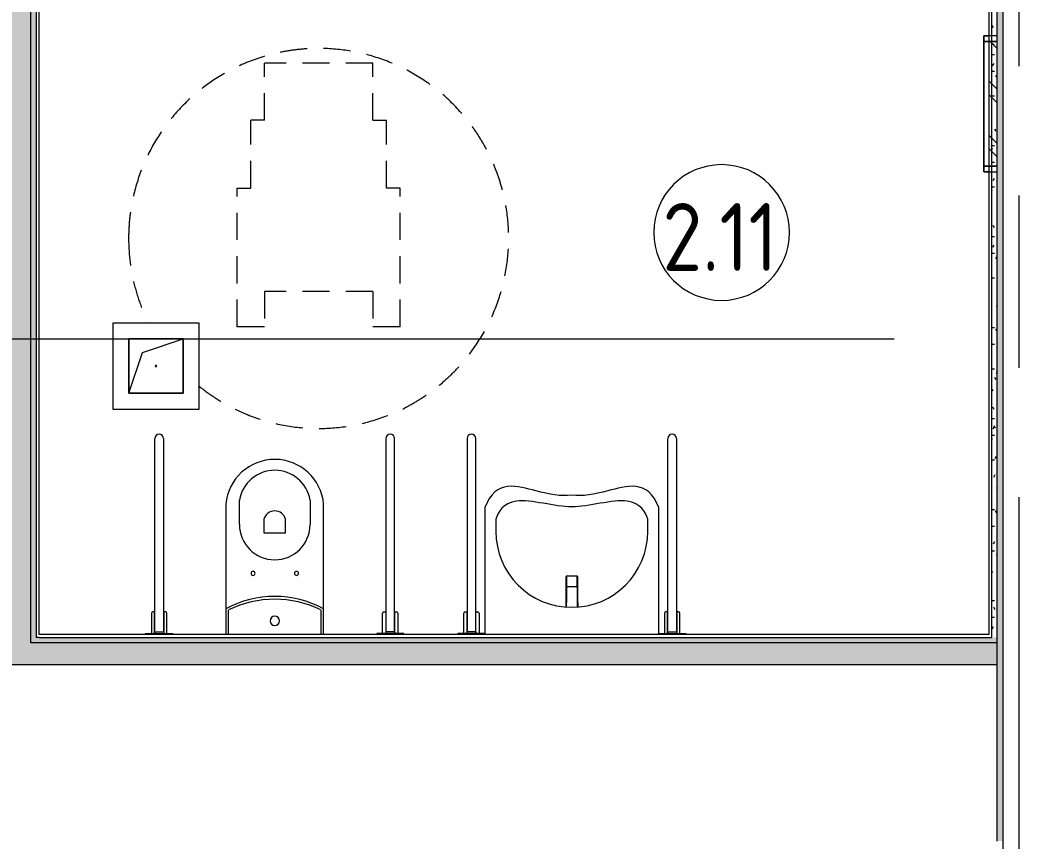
# Model space of a CAD drawing. Header units: millimetres. Extents: x 35147 to 231677, y -8553 to 29000.
# Drawn here: x 80880 to 84560, y 11550 to 14575 of the extents above; entities that cross this region are included whole.
import ezdxf

# ---------------------------------------------------------------- set-up
doc = ezdxf.new("R2010")
doc.units = ezdxf.units.MM
doc.linetypes.add('200_ШТРИХ__ш1_п0_6_', pattern=[160, 100, -60])
doc.linetypes.add('Осевая', pattern=[3175, 635, -476.25, 1587.5, -476.25])
for name, color, linetype, lineweight in [('0-1', 7, 'Continuous', 9), ('A-AREA-IDEN', 7, 'Continuous', 9), ('A-DETL-GENF', 7, 'Continuous', 9), ('A-GENM', 7, 'Continuous', 9), ('A-WALL', 7, 'Continuous', 9), ('I-FURN', 7, 'Continuous', 9), ('I-WALL', 7, 'Continuous', 9), ('P-SANR-FIXT', 7, 'Continuous', 9), ('Оси', 7, 'Continuous', 9), ('Оси-2', 7, 'Осевая', 9)]:
    doc.layers.add(name, color=color, linetype=linetype, lineweight=lineweight)
for name, color, linetype, lineweight, true_color in [('A-WALL-1', 7, 'Continuous', 9, 0x3c3c3c), ('A-WALL-FNSH-1', 7, 'Continuous', 9, 0x3c3c3c), ('I-FURN-1', 7, 'Continuous', 9, 0xf0f0f0), ('I-FURN-2', 7, '200_ШТРИХ__ш1_п0_6_', 9, 0xf0f0f0)]:
    doc.layers.add(name, color=color, linetype=linetype, lineweight=lineweight, true_color=true_color)
doc.styles.add('GOST Common_1', font='GOST_Common.ttf', dxfattribs={"width": 0.9, "height": 250})
pattern_1 = [(135, (0, 0), (-75.43415, -75.43415), [106.68, -17.78, 3.556, -17.78]), (135, (0, 75.39), (-75.43415, -75.43415), []), (50, (0, 0), (127.52922, -11.15758), [13.335, -146.685]), (355, (0, 0), (-24.66966, 133.74002), [10.668, -117.348]), (100.451, (10.63, -0.93), (102.85973, 122.58178), [11.333, -124.663]), (46.184, (0, 35.56), (189.75516, -29.43036), [20.002, -220.027]), (96.636, (15.81, 33.1), (166.1822, 173.1996), [17, -186.995]), (351.184, (0, 35.56), (166.18393, 173.19757), [16.002, -176.022]), (21, (17.78, 26.67), (106.13027, -71.58603), [13.335, -146.685]), (326, (17.78, 26.67), (43.26188, 128.93175), [10.668, -117.348]), (71.451, (26.62, 20.7), (149.39198, 57.34505), [11.333, -124.663]), (37.5, (0, 0), (2.162228, 59.188357), [3.353, -112.573, 3.353, -115.773, -117.792]), (37.5, (0, 0), (2.162228, 59.188357), [-235.052, 3.353, -114.44]), (7.5, (0, 0), (46.773857, 70.126152), [3.353, -64.567, 3.353, -109.906, -44.894]), (7.5, (0, 0), (46.773857, 70.126152), [-181.178, 3.353, -41.542]), (327.5, (-39.65, 0), (94.91367, -4.010093), [3.353, -41.097, 3.353, -135.331, -184.023]), (327.5, (-39.65, 0), (94.91367, -4.010093), [-183.134, 3.353, -180.67]), (317.5, (-57.43, 0), (103.69057, 17.79882), [3.353, -54.432, 3.353, -88.748, -130.683]), (317.5, (-57.43, 0), (103.69057, 17.79882), [-149.885, 3.353, -127.33])]
pattern_2 = [(0, (0, 0), (121.92, 30.48), [10.058, -81.382, 10.058, -81.382, -487.68]), (0, (0, 0), (121.92, 30.48), [-182.88, 10.058, -172.822, 10.058, -81.382, -213.36]), (0, (0, 0), (121.92, 30.48), [-457.2, 10.058, -50.902, 10.058, -142.342]), (120, (45.72, 15.24), (-87.356454, 90.345817), [10.058, -81.382, 10.058, -81.382, -487.68]), (120, (45.72, 15.24), (-87.356454, 90.345817), [-182.88, 10.058, -172.822, 10.058, -81.382, -213.36]), (120, (45.72, 15.24), (-87.356454, 90.345817), [-457.2, 10.058, -50.902, 10.058, -142.342]), (240, (60.96, 76.2), (-34.563546, -120.825817), [10.058, -81.382, 10.058, -81.382, -487.68]), (240, (60.96, 76.2), (-34.563546, -120.825817), [-182.88, 10.058, -172.822, 10.058, -81.382, -213.36]), (240, (60.96, 76.2), (-34.563546, -120.825817), [-457.2, 10.058, -50.902, 10.058, -142.342])]

# ---------------------------------------------------------------- blocks, each defined once
blk = doc.blocks.new('FRT_2D_Символ _разворот МГН_1 - D1_4_Символ доступности разворота МГН _360__-V15-План размещения напольных электротехнических лючков и розеток 2 этажа в осях 12-23')
at = {"layer": 'I-FURN-2'}
for p, q in [((-300, 325.4), (-300, -185.8)), ((-300, 325.4), (-200, 325.4)), ((-200, 195.4), (-200, 325.4)), ((200, 325.4), (300, 325.4)), ((200, 195.4), (200, 325.4)), ((300, 325.4), (300, -185.8)), ((-200, 195.4), (200, 195.4)), ((-300, -185.8), (-250, -185.8)), ((-250, -185.8), (-250, -435.8)), ((300, -185.8), (250, -185.8)), ((250, -185.8), (250, -435.8)), ((-200, -435.8), (-250, -435.8)), ((-200, -435.8), (-200, -645.8)), ((200, -435.8), (250, -435.8)), ((200, -435.8), (200, -645.8)), ((-200, -645.8), (200, -645.8))]:
    blk.add_line(p, q, dxfattribs=at)
for start, end in [(50.8259, 360), (360, 26.4626)]:
    blk.add_arc((0, 0), 700, start, end, dxfattribs=at)
blk = doc.blocks.new('132_МГН_Поручень для унитаза_тип откидной - ПР 1Р-18619933-План размещения напольных электротехнических лючков и розеток 2 этажа в осях 12-23')
at = {"layer": 'A-GENM'}
for p, q in [((-50, -3), (-50, 0)), ((50, 0), (50, -3)), ((50, -3), (-50, -3)), ((-17, -3), (-28.2, -3)), ((-28.2, -3), (-28.2, -78)), ((-17, -83), (-17, -3)), ((-16.6, -8.9), (-16.6, -4.2)), ((-16, -9.5), (-16.6, -8.9)), ((-16, -722), (-16, -9.5)), ((16, -9.5), (-16, -9.5)), ((16, -9.5), (16.6, -8.9)), ((16, -9.5), (16, -722)), ((16.6, -8.9), (16.6, -4.2)), ((28.2, -3), (17, -3)), ((17, -3), (17, -83)), ((28.2, -78), (28.2, -3)), ((-23.2, -83), (-17, -83)), ((17, -83), (23.2, -83))]:
    blk.add_line(p, q, dxfattribs=at)
for centre, radius, start, end in [((-15.3, -4.2), 1.24, 90, 180), ((15.3, -4.2), 1.24, 0, 90), ((-23.2, -78), 5, 180, 270), ((23.2, -78), 5, 270, 360), ((0, -722), 16, 180, 270), ((0, -722), 16, 270, 360)]:
    blk.add_arc(centre, radius, start, end, dxfattribs=at)
blk = doc.blocks.new('132_МГН_Поручень для унитаза_тип откидной - ПР 1Р-18611699-План размещения напольных электротехнических лючков и розеток 2 этажа в осях 12-23')
at = {"layer": 'A-GENM'}
for p, q in [((-16, 722), (-16, 9.5)), ((16, 9.5), (16, 722)), ((-28.2, 3), (-28.2, 78)), ((-23.2, 83), (-17, 83)), ((-17, 83), (-17, 3)), ((17, 83), (23.2, 83)), ((17, 3), (17, 83)), ((28.2, 78), (28.2, 3)), ((-50, 3), (-50, 0)), ((50, 3), (-50, 3)), ((-17, 3), (-28.2, 3)), ((-16, 9.5), (-16.6, 8.9)), ((-16.6, 8.9), (-16.6, 4.2)), ((16, 9.5), (-16, 9.5)), ((16, 9.5), (16.6, 8.9)), ((16.6, 8.9), (16.6, 4.2)), ((28.2, 3), (17, 3)), ((50, 0), (50, 3))]:
    blk.add_line(p, q, dxfattribs=at)
for centre, radius, start, end in [((0, 722), 16, 90, 180), ((0, 722), 16, 0, 90), ((-23.2, 78), 5, 90, 180), ((23.2, 78), 5, 0, 90), ((-15.3, 4.2), 1.24, 180, 270), ((15.3, 4.2), 1.24, 270, 360)]:
    blk.add_arc(centre, radius, start, end, dxfattribs=at)
blk = doc.blocks.new('GM_Отверстие прямоугольное _в плите_ - Отверстие-21604341-План размещения напольных электротехнических лючков и розеток 2 этажа в осях 12-23')
at = {"layer": 'A-GENM'}
for p, q in [((-100, -100), (-100, 100)), ((-100, 100), (100, 100)), ((100, 100), (-100, 100)), ((-100, 100), (-100, -100)), ((-50, 50), (100, 100)), ((100, 100), (100, -100)), ((100, -100), (100, 100)), ((-100, -100), (-50, 50)), ((100, -100), (-100, -100)), ((-100, -100), (100, -100))]:
    blk.add_line(p, q, dxfattribs=at)
for start, end in [(360, 180), (180, 360)]:
    blk.add_arc((0, 0), 2.5, start, end, dxfattribs=at)
blk = doc.blocks.new('Зеркало обычное - 1_30-V140-План размещения напольных электротехнических лючков и розеток 2 этажа в осях 12-23')
at = {"layer": 'I-FURN'}
h = blk.add_hatch(dxfattribs=at)
h.set_pattern_fill('FP_59', color=256, style=0, pattern_type=2)
h.set_pattern_definition([(45, (50, 50), (-200, 0), [141.42, -141.42]), (45, (100, 50), (-200, 0), [70.71, -212.13]), (45, (50, 100), (-200, 0), [70.71, -212.13])])
h.paths.add_polyline_path([(230, 10), (230, 60), (-230, 60), (-230, 10)])
at = {"layer": 'I-FURN-1'}
for p, q in [((250, 60), (-250, 60)), ((-250, 60), (-250, 10)), ((230, 60), (-230, 60)), ((-230, 60), (-230, 10)), ((230, 60), (-230, 60)), ((-230, 10), (-230, 60)), ((230, 10), (230, 60)), ((230, 60), (230, 10)), ((250, 10), (250, 60)), ((-250, 10), (-250, 29)), ((-250, 10), (250, 10)), ((-230, 10), (-250, 10)), ((-230, 10), (-230, 29)), ((-230, 10), (-230, 29)), ((-230, 10), (230, 10)), ((230, 10), (-230, 10)), ((230, 10), (-230, 10)), ((-230, 10), (230, 10)), ((230, 10), (-230, 10)), ((230, 29), (230, 10)), ((230, 10), (230, 29)), ((250, 10), (230, 10)), ((250, 29), (250, 10))]:
    blk.add_line(p, q, dxfattribs=at)
blk = doc.blocks.new('WC Seat_2 with Cistern-Wall Based - SE21-33486978-План размещения напольных электротехнических лючков и розеток 2 этажа в осях 12-23')
at = {"layer": 'P-SANR-FIXT'}
for p, q in [((-55, 485.5), (-55, 100.5)), ((-5, 410.5), (-5, 500.5)), ((255, 500.5), (255, 410.5)), ((305, 100.5), (305, 485.5)), ((85, 430.5), (85, 380.5)), ((165, 380.5), (165, 430.5)), ((85, 380.5), (165, 380.5)), ((-55, 100.5), (-55, 5.5)), ((-45, 5.5), (-45, 95.6)), ((295, 95.6), (295, 5.5)), ((305, 5.5), (305, 100.5))]:
    blk.add_line(p, q, dxfattribs=at)
for centre, radius, start, end in [((125, 469.8), 180.7, 4.9791, 175.0209), ((125, 478.7), 131.8, 9.5273, 170.4727), ((125, 418.8), 41.7, 16.2602, 163.7398), ((125, 410.5), 130, 180, 360), ((45, 230.5), 7.5, 0, 180), ((45, 230.5), 7.5, 180, 360), ((205, 230.5), 7.5, 0, 180), ((205, 230.5), 7.5, 180, 360), ((125, -237), 382.5, 61.9275, 118.0725), ((125, -247), 382.5, 63.6122, 116.3878), ((125, 55.5), 17.5, 0, 180), ((125, 55.5), 17.5, 180, 360)]:
    blk.add_arc(centre, radius, start, end, dxfattribs=at)
blk = doc.blocks.new('смеситель для раковины - Default-30615600-План размещения напольных электротехнических лючков и розеток 2 этажа в осях 12-23')
at = {"layer": '0-1'}
for p, q in [((19.7, 151.6), (-19.8, 151.6)), ((19.8, 111.8), (-19.8, 111.8)), ((-20.3, 110), (-20.4, 97.4)), ((20.4, 97.4), (20.3, 110))]:
    blk.add_line(p, q, dxfattribs=at)
at = {"layer": '0-1', "flags": 128}
for points in [[(-19.8, 151.6), (-20, 151.6), (-20.2, 151.6), (-20.3, 151.5), (-20.4, 151.5), (-20.5, 151.4), (-20.6, 151.3), (-20.6, 151.2), (-20.7, 151.1), (-20.7, 151.1), (-20.7, 151), (-20.7, 151), (-20.8, 150.9), (-20.8, 150.6), (-20.8, 149.7), (-20.8, 148.7), (-20.8, 147.7), (-20.9, 146.7), (-20.9, 145.3), (-21.1, 93.2)], [(19.7, 151.6), (20, 151.6), (20.2, 151.6), (20.4, 151.5), (20.5, 151.4), (20.6, 151.3), (20.6, 151.3), (20.7, 151.2), (20.7, 151.1), (20.7, 151.1), (20.7, 151), (20.8, 151), (20.8, 150.9), (20.8, 150.6)], [(-19.8, 111.8), (-19.9, 111.8), (-20, 111.8), (-20.1, 111.8), (-20.1, 111.7), (-20.2, 111.7), (-20.3, 111.6), (-20.3, 111.5), (-20.3, 111.5), (-20.3, 111.4), (-20.3, 111.4), (-20.3, 111.4), (-20.3, 111.3), (-20.3, 111.2), (-20.3, 111), (-20.3, 110.8), (-20.3, 110.6), (-20.3, 110.3), (-20.3, 110)], [(19.8, 111.8), (19.9, 111.8), (20, 111.8), (20.1, 111.8), (20.2, 111.7), (20.2, 111.6), (20.3, 111.6), (20.3, 111.5), (20.3, 111.5), (20.3, 111.4), (20.3, 111.4), (20.3, 111.3), (20.3, 111.1), (20.3, 110.9), (20.3, 110.7), (20.3, 110.4), (20.3, 110)], [(21.2, 37.8), (21.1, 56), (21, 111.4)], [(-21.4, 37.8), (-21.3, 49.4), (-21.2, 68.8), (-21.1, 88)], [(-21.1, 37.8), (-21.1, 48.6), (-21.1, 93.2)]]:
    blk.add_lwpolyline(points, dxfattribs=at)
at = {"layer": 'P-SANR-FIXT'}
for p, q in [((21, 151.6), (-21, 151.6)), ((-21, 151.6), (-21, 37.8)), ((21, 37.8), (21, 151.6)), ((-19.7, 144), (-19.8, 111.7)), ((19.8, 111.7), (19.7, 144))]:
    blk.add_line(p, q, dxfattribs=at)
at = {"layer": 'P-SANR-FIXT', "flags": 128}
for points in [[(-21.1, 37.8), (-21.1, 42.2), (-21, 67.6), (-20.8, 118.3), (-20.7, 143.7), (-20.7, 149.4), (-20.8, 150.2), (-20.9, 145.3), (-20.9, 138.9), (-21.1, 88.1)], [(21.1, 88.1), (20.9, 138.9), (20.9, 145.3), (20.8, 150.2), (20.7, 149.4), (20.7, 143.7), (20.8, 118.3), (21, 67.6), (21.1, 42.2), (21.1, 37.8)], [(-20.1, 88.1), (-20.1, 99.6), (-20, 111), (-20, 122.4), (-19.9, 133.8), (-19.9, 145.2)], [(19.9, 145.2), (19.9, 138.9), (19.9, 132.6), (20, 126.2), (20, 119.9), (20, 113.5), (20, 107.2), (20.1, 100.8), (20.1, 94.5), (20.1, 88.1)]]:
    blk.add_lwpolyline(points, dxfattribs=at)
at = {"layer": 'P-SANR-FIXT'}
for centre, major_axis, ratio, start_param, end_param in [((-19.8, 109.7), (-0.5, 0.002), 0.095846, 0.017294, 1.571164), ((19.8, 109.7), (0.5, 0.002), 0.095848, 4.711795, 6.265892)]:
    blk.add_ellipse(centre, major_axis=major_axis, ratio=ratio, start_param=start_param, end_param=end_param, dxfattribs=at)
for points, knots in [([(-19.9, 145.2), (-19.9, 146), (-19.9, 147.4), (-19.8, 149.3), (-19.8, 150.7), (-19.8, 151.5), (-19.8, 151.6), (-19.8, 151.6)], [0, 0, 0, 0, 0.1, 0.2, 0.3, 0.4, 0.4725859, 0.4725859, 0.4725859, 0.4725859]), ([(-19.8, 151.6), (-19.7, 151.6), (-19.7, 151.6), (-19.7, 151.2), (-19.7, 150), (-19.7, 148.3), (-19.7, 146.2), (-19.7, 144.8), (-19.7, 144)], [0.4728347, 0.4728347, 0.4728347, 0.4728347, 0.5, 0.6, 0.7, 0.8, 0.9, 1, 1, 1, 1]), ([(19.7, 144), (19.7, 144.8), (19.7, 146.2), (19.7, 148.3), (19.7, 150), (19.7, 151.2), (19.7, 151.6), (19.7, 151.6), (19.7, 151.6)], [0, 0, 0, 0, 0.1, 0.2, 0.3, 0.4, 0.5, 0.5274121, 0.5274121, 0.5274121, 0.5274121]), ([(19.7, 151.6), (19.8, 151.6), (19.8, 151.5), (19.8, 150.7), (19.8, 149.3), (19.9, 147.4), (19.9, 146), (19.9, 145.2)], [0.5275209, 0.5275209, 0.5275209, 0.5275209, 0.6, 0.7, 0.8, 0.9, 1, 1, 1, 1]), ([(-19.8, 111.8), (-19.8, 111.8), (-19.8, 111.7), (-19.8, 110.9), (-19.8, 110.1), (-19.8, 109.7)], [0.4695548, 0.4695548, 0.4695548, 0.4695548, 0.6, 0.8, 1, 1, 1, 1]), ([(19.8, 109.7), (19.8, 110.1), (19.8, 110.9), (19.8, 111.7), (19.8, 111.8), (19.8, 111.8)], [0, 0, 0, 0, 0.2, 0.4, 0.5304748, 0.5304748, 0.5304748, 0.5304748]), ([(-21.1, 88.1), (-21.1, 85.7), (-21.1, 82.2), (-21.1, 77.5), (-21.2, 73.9), (-21.2, 70.4), (-21.2, 66.8), (-21.2, 63.9), (-21.2, 61.5), (-21.2, 59.8), (-21.2, 58), (-21.2, 55.7), (-21.3, 52.8), (-21.3, 49.3), (-21.3, 46), (-21.3, 42.6), (-21.4, 39.9), (-21.4, 38.2), (-21.4, 37.6)], [0, 0, 0, 0, 0.0833333, 0.125, 0.1666667, 0.2083333, 0.25, 0.2916667, 0.3125, 0.3333333, 0.3541667, 0.375, 0.4166667, 0.4583333, 0.5, 0.5416667, 0.5833333, 0.6063435, 0.6063435, 0.6063435, 0.6063435]), ([(-20.4, 97.4), (-20.4, 91.1), (-20.5, 81.8), (-20.6, 69.7), (-20.6, 60), (-20.7, 52.6), (-20.8, 47.4), (-20.8, 45.2), (-20.8, 43.5), (-20.9, 41.8), (-20.9, 40), (-20.9, 38.5), (-20.9, 37.8)], [0, 0, 0, 0, 0.2222222, 0.3333333, 0.4444444, 0.5833333, 0.6180556, 0.6527778, 0.6701389, 0.6875, 0.7222222, 0.748762, 0.748762, 0.748762, 0.748762]), ([(-20.5, 43.6), (-20.5, 44.1), (-20.5, 44.9), (-20.5, 45.9), (-20.4, 46.5), (-20.4, 47), (-20.4, 47.6), (-20.3, 48.2), (-20.3, 49.3), (-20.3, 50.8), (-20.3, 52.7), (-20.3, 54.8), (-20.2, 57.1), (-20.2, 60.5), (-20.1, 67), (-20, 78.4), (-19.9, 90.5), (-19.9, 97.4)], [0.3665203, 0.3665203, 0.3665203, 0.3665203, 0.3928571, 0.4107143, 0.4196429, 0.4285714, 0.4375, 0.4464286, 0.4642857, 0.5, 0.5357143, 0.5714286, 0.6071429, 0.6428571, 0.7142857, 0.8571429, 1, 1, 1, 1]), ([(19.9, 97.4), (19.9, 90.5), (20, 78.4), (20.1, 66.9), (20.2, 60.3), (20.3, 57), (20.3, 54.6), (20.3, 52.6), (20.3, 50.7), (20.3, 49.2), (20.4, 48.1), (20.4, 47.4), (20.4, 46.9), (20.4, 46.4), (20.4, 45.8), (20.4, 44.6), (20.4, 43), (20.4, 41.3), (20.5, 40), (20.5, 39.2), (20.6, 38.8), (20.6, 38.6)], [0, 0, 0, 0, 0.1428571, 0.2857143, 0.3571429, 0.3928571, 0.4285714, 0.4642857, 0.5, 0.5357143, 0.5535714, 0.5625, 0.5714286, 0.5803571, 0.5892857, 0.6071429, 0.6428571, 0.6785714, 0.6964286, 0.7053571, 0.7142857, 0.7142857, 0.7142857, 0.7142857]), ([(20.1, 88.1), (20.1, 88.2), (20.2, 88.3), (20.4, 88.2), (20.5, 88), (20.6, 87.8), (20.7, 87.5), (20.7, 87.3), (20.8, 87.1), (20.9, 87), (20.9, 86.8), (20.9, 86.7)], [0, 0, 0, 0, 0.1, 0.19375, 0.25, 0.3, 0.35, 0.4, 0.45, 0.525, 0.575, 0.575, 0.575, 0.575]), ([(20.9, 37.8), (20.9, 38.4), (20.9, 39.8), (20.9, 41.4), (20.8, 42.8), (20.8, 44.1), (20.8, 45.8), (20.8, 48.6), (20.7, 53.5), (20.6, 60.7), (20.6, 68.9), (20.5, 76.5), (20.5, 85.7), (20.4, 92.7), (20.4, 97.4)], [0.25, 0.25, 0.25, 0.25, 0.2777778, 0.3055556, 0.3194444, 0.3333333, 0.3611111, 0.3888889, 0.4444444, 0.5555556, 0.6666667, 0.75, 0.8333333, 1, 1, 1, 1]), ([(21.4, 37.7), (21.4, 38), (21.4, 38.7), (21.4, 39.8), (21.4, 41), (21.3, 42.6), (21.3, 44.7), (21.3, 47.5), (21.3, 50.9), (21.2, 55.1), (21.2, 60), (21.2, 65.1), (21.2, 69.9), (21.2, 74.5), (21.1, 80.6), (21.1, 85.1), (21.1, 88.1)], [0.5357143, 0.5357143, 0.5357143, 0.5357143, 0.5535714, 0.5714286, 0.5892857, 0.6071429, 0.6428571, 0.6785714, 0.7142857, 0.75, 0.7857143, 0.8214286, 0.8571429, 0.8928571, 0.9285714, 1, 1, 1, 1]), ([(-20.8, 38.7), (-20.8, 38.9), (-20.8, 39.3), (-20.7, 40.1), (-20.7, 40.7), (-20.6, 41.2), (-20.6, 41.3)], [0.28571429, 0.28571429, 0.28571429, 0.28571429, 0.29464286, 0.30357143, 0.32142857, 0.32572526, 0.32572526, 0.32572526, 0.32572526])]:
    blk.add_open_spline(points, degree=3, knots=knots, dxfattribs=at)
for points in [[(-19.8, 111.8), (-19.8, 111.8), (-19.8, 111.8), (-19.8, 111.8)], [(19.8, 111.8), (19.8, 111.8), (19.8, 111.8), (19.8, 111.8)], [(-20.1, 88.1), (-20.4, 88.2), (-20.6, 88.2), (-20.8, 88.2)], [(-20, 85.7), (-20.1, 86.5), (-20.1, 87.3), (-20.1, 88.1)], [(20.1, 88.1), (20.1, 87.3), (20.1, 86.5), (20, 85.7)]]:
    blk.add_open_spline(points, degree=3, dxfattribs=at)
blk = doc.blocks.new('SND_Умывальник МГН_Jika - гибкая подводка_ 640х550х165 PN6_3_ ХВ_ГВ накидная гайка BP DN15_ К-гл_кон_ П DN 50-V184-План размещения напольных электротехнических лючков и розеток 2 этажа в осях 12-23')
at = {"layer": 'P-SANR-FIXT'}
for p, q in [((-320, 468), (-320, 0)), ((320, 0), (320, 468)), ((-280, 425), (-280, 380)), ((280, 380), (280, 425))]:
    blk.add_line(p, q, dxfattribs=at)
blk.add_arc((0, 380), 280, 180, 360, dxfattribs=at)
for points, knots in [([(0, 512.9), (-41.2, 508.8), (-131.1, 523.5), (-281.1, 574.8), (-320, 468)], [-0.715552, -0.715552, -0.715552, -0.715552, -0.3972744, 0, 0, 0, 0]), ([(320, 468), (281.1, 574.8), (131.1, 523.5), (41.2, 508.8), (0, 512.9)], [-0.715552, -0.715552, -0.715552, -0.715552, -0.3182776, 0, 0, 0, 0]), ([(0, 470), (-61.7, 470), (-229.3, 523.4), (-272.8, 450.8), (-280, 425)], [0, 0, 0, 0, 0.3523534, 0.6664917, 0.6664917, 0.6664917, 0.6664917]), ([(280, 425), (272.8, 450.8), (229.3, 523.4), (61.7, 470), (0, 470)], [0, 0, 0, 0, 0.3141383, 0.6664917, 0.6664917, 0.6664917, 0.6664917])]:
    blk.add_open_spline(points, degree=3, knots=knots, dxfattribs=at)
blk = doc.blocks.new('Plumbing_Drainage_hansgrohe_56248XXX-RainDrain-Point-Complete-set-po - 800 Stainless Steel Optic-V173-План размещения напольных электротехнических лючков и розеток 2 этажа в осях 12-23')
at = {"layer": 'A-DETL-GENF'}
for p, q in [((158.5, 158.5), (-158.5, 158.5)), ((-158.5, 158.5), (-158.5, -158.5)), ((158.5, -158.5), (158.5, 158.5)), ((-158.5, -158.5), (158.5, -158.5))]:
    blk.add_line(p, q, dxfattribs=at)
blk = doc.blocks.new('DET_L_Линия разрыва - М100-30654842-План размещения напольных электротехнических лючков и розеток 2 этажа в осях 12-23')
at = {"layer": 'A-DETL-GENF'}
blk.add_line((11739.9, 0), (0, 0), dxfattribs=at)
blk = doc.blocks.new('Марка_Помещения - Номер-25198446-План размещения напольных электротехнических лючков и розеток 2 этажа в осях 12-23')
at = {"layer": 'A-AREA-IDEN'}
for start, end in [(360, 180), (180, 360)]:
    blk.add_arc((0, 0), 2.5, start, end, dxfattribs=at)

msp = doc.modelspace()

# ---------------------------------------------------------------- hatches: boundary and pattern name
at = {"layer": 'I-WALL'}
h = msp.add_hatch(dxfattribs=at)
h.set_pattern_fill('FP_27', color=256, style=0, pattern_type=2)
h.set_pattern_definition(pattern_1)
h.paths.add_polyline_path([(80839.8, 12280), (80919.8, 12280), (80919.8, 15570), (80839.8, 15570), (80839.8, 12300)])
h = msp.add_hatch(dxfattribs=at)
h.set_pattern_fill('FP_58', color=256, style=0, pattern_type=2)
h.set_pattern_definition(pattern_2)
h.paths.add_polyline_path([(80919.8, 12300), (80939.8, 12300), (80939.8, 15550), (80919.8, 15550), (80919.8, 13074.3)])
h = msp.add_hatch(dxfattribs=at)
h.set_pattern_fill('FP_58', color=256, style=0, pattern_type=2)
h.set_pattern_definition(pattern_2)
h.paths.add_polyline_path([(84460, 12300), (84480, 12300), (84480, 15051.3), (84460, 15061.2), (84460, 12311)])
h = msp.add_hatch(dxfattribs=at)
h.set_pattern_fill('FP_17', color=256, style=0, pattern_type=2)
h.set_pattern_definition([(45, (0, 0), (-57.02463, 57.02463), []), (45, (57.025, 0), (-57.02463, 57.02463), [100.806, -20.161, 3.353, -16.808])])
h.paths.add_polyline_path([(84480, 4050), (84500.7, 4050), (84500.7, 10900), (84480, 10900), (84480, 4100)])
h.paths.add_polyline_path([(84480, 11550), (84500.7, 11550), (84500.7, 15040.9), (84480, 15051.2), (84480, 12200)])
h = msp.add_hatch(dxfattribs=at)
h.set_pattern_fill('FP_58', color=256, style=0, pattern_type=2)
h.set_pattern_definition(pattern_2)
h.paths.add_polyline_path([(84480, 12280), (84480, 12300), (80919.8, 12300), (80919.8, 12280), (83403.8, 12280)])
h = msp.add_hatch(dxfattribs=at)
h.set_pattern_fill('FP_27', color=256, style=0, pattern_type=2)
h.set_pattern_definition(pattern_1)
h.paths.add_polyline_path([(84480, 12200), (84480, 12280), (77279.8, 12280), (77279.8, 12200), (83403.8, 12200)])

# ---------------------------------------------------------------- linework, layer by layer
at = {"layer": 'A-WALL'}
for p, q in [((80919.8, 12280), (80919.8, 15570)), ((80939.8, 15550), (80939.8, 12300)), ((84460, 12300), (84460, 15061.2)), ((84480, 12280), (80919.8, 12280))]:
    msp.add_line(p, q, dxfattribs=at)
at = {"layer": 'A-WALL-1'}
for p, q in [((84480, 11550), (84480, 15051.2)), ((80950.8, 12300), (80939.8, 12300)), ((77279.8, 12200), (84480, 12200))]:
    msp.add_line(p, q, dxfattribs=at)
at = {"layer": 'A-WALL-FNSH-1'}
for p, q in [((80950.8, 12311), (80950.8, 15539)), ((84449, 15066.7), (84449, 12311)), ((84449, 12311), (80950.8, 12311)), ((80950.8, 12300), (84460, 12300))]:
    msp.add_line(p, q, dxfattribs=at)
at = {"layer": 'Оси'}
msp.add_line((81600, 13400), (84100, 13400), dxfattribs=at)
at = {"layer": 'Оси-2'}
for p, q in [((84560, 593.7), (84560, 19415.1)), ((38446.8, 13400), (81600, 13400))]:
    msp.add_line(p, q, dxfattribs=at)

# ---------------------------------------------------------------- block references
at = {"layer": 'A-AREA-IDEN', "xscale": 99.99999999999993, "yscale": 99.99999999999993, "zscale": 99.99999999999993}
msp.add_blockref('Марка_Помещения - Номер-25198446-План размещения напольных электротехнических лючков и розеток 2 этажа в осях 12-23', (83464.4, 13791.9), dxfattribs=at)
at = {"layer": 'A-DETL-GENF', "rotation": 90.00000000000031}
msp.add_blockref('DET_L_Линия разрыва - М100-30654842-План размещения напольных электротехнических лючков и розеток 2 этажа в осях 12-23', (84500.7, 3301.1), dxfattribs=at)
at = {"layer": 'A-GENM'}
msp.add_blockref('GM_Отверстие прямоугольное _в плите_ - Отверстие-21604341-План размещения напольных электротехнических лючков и розеток 2 этажа в осях 12-23', (81380.8, 13300), dxfattribs=at)
at = {"layer": 'I-FURN-1'}
for name, p, rotation in [('Зеркало обычное - 1_30-V140-План размещения напольных электротехнических лючков и розеток 2 этажа в осях 12-23', (84420, 14266), 270.0000000000057), ('FRT_2D_Символ _разворот МГН_1 - D1_4_Символ доступности разворота МГН _360__-V15-План размещения напольных электротехнических лючков и розеток 2 этажа в осях 12-23', (81980, 13770), 180)]:
    msp.add_blockref(name, p, dxfattribs=dict(at, rotation=rotation))
at = {"layer": 'P-SANR-FIXT'}
for name, p in [('Plumbing_Drainage_hansgrohe_56248XXX-RainDrain-Point-Complete-set-po - 800 Stainless Steel Optic-V173-План размещения напольных электротехнических лючков и розеток 2 этажа в осях 12-23', (81380.8, 13300)), ('132_МГН_Поручень для унитаза_тип откидной - ПР 1Р-18611699-План размещения напольных электротехнических лючков и розеток 2 этажа в осях 12-23', (82244, 12311)), ('132_МГН_Поручень для унитаза_тип откидной - ПР 1Р-18611699-План размещения напольных электротехнических лючков и розеток 2 этажа в осях 12-23', (82542.6, 12311)), ('WC Seat_2 with Cistern-Wall Based - SE21-33486978-План размещения напольных электротехнических лючков и розеток 2 этажа в осях 12-23', (81693.4, 12305.5)), ('SND_Умывальник МГН_Jika - гибкая подводка_ 640х550х165 PN6_3_ ХВ_ГВ накидная гайка BP DN15_ К-гл_кон_ П DN 50-V184-План размещения напольных электротехнических лючков и розеток 2 этажа в осях 12-23', (82912.6, 12311)), ('смеситель для раковины - Default-30615600-План размещения напольных электротехнических лючков и розеток 2 этажа в осях 12-23', (82913.1, 12374.7))]:
    msp.add_blockref(name, p, dxfattribs=at)
at = {"layer": 'P-SANR-FIXT', "rotation": 180}
for p in [(81392.8, 12311), (83282.4, 12311)]:
    msp.add_blockref('132_МГН_Поручень для унитаза_тип откидной - ПР 1Р-18619933-План размещения напольных электротехнических лючков и розеток 2 этажа в осях 12-23', p, dxfattribs=at)

# ---------------------------------------------------------------- texts
at = {"layer": 'A-AREA-IDEN', "insert": (83246.4, 13900.4), "char_height": 250, "width": 548.354, "attachment_point": 1, "style": 'GOST Common_1'}
msp.add_mtext('2.11', dxfattribs=at)

doc.saveas('drawing.dxf')
